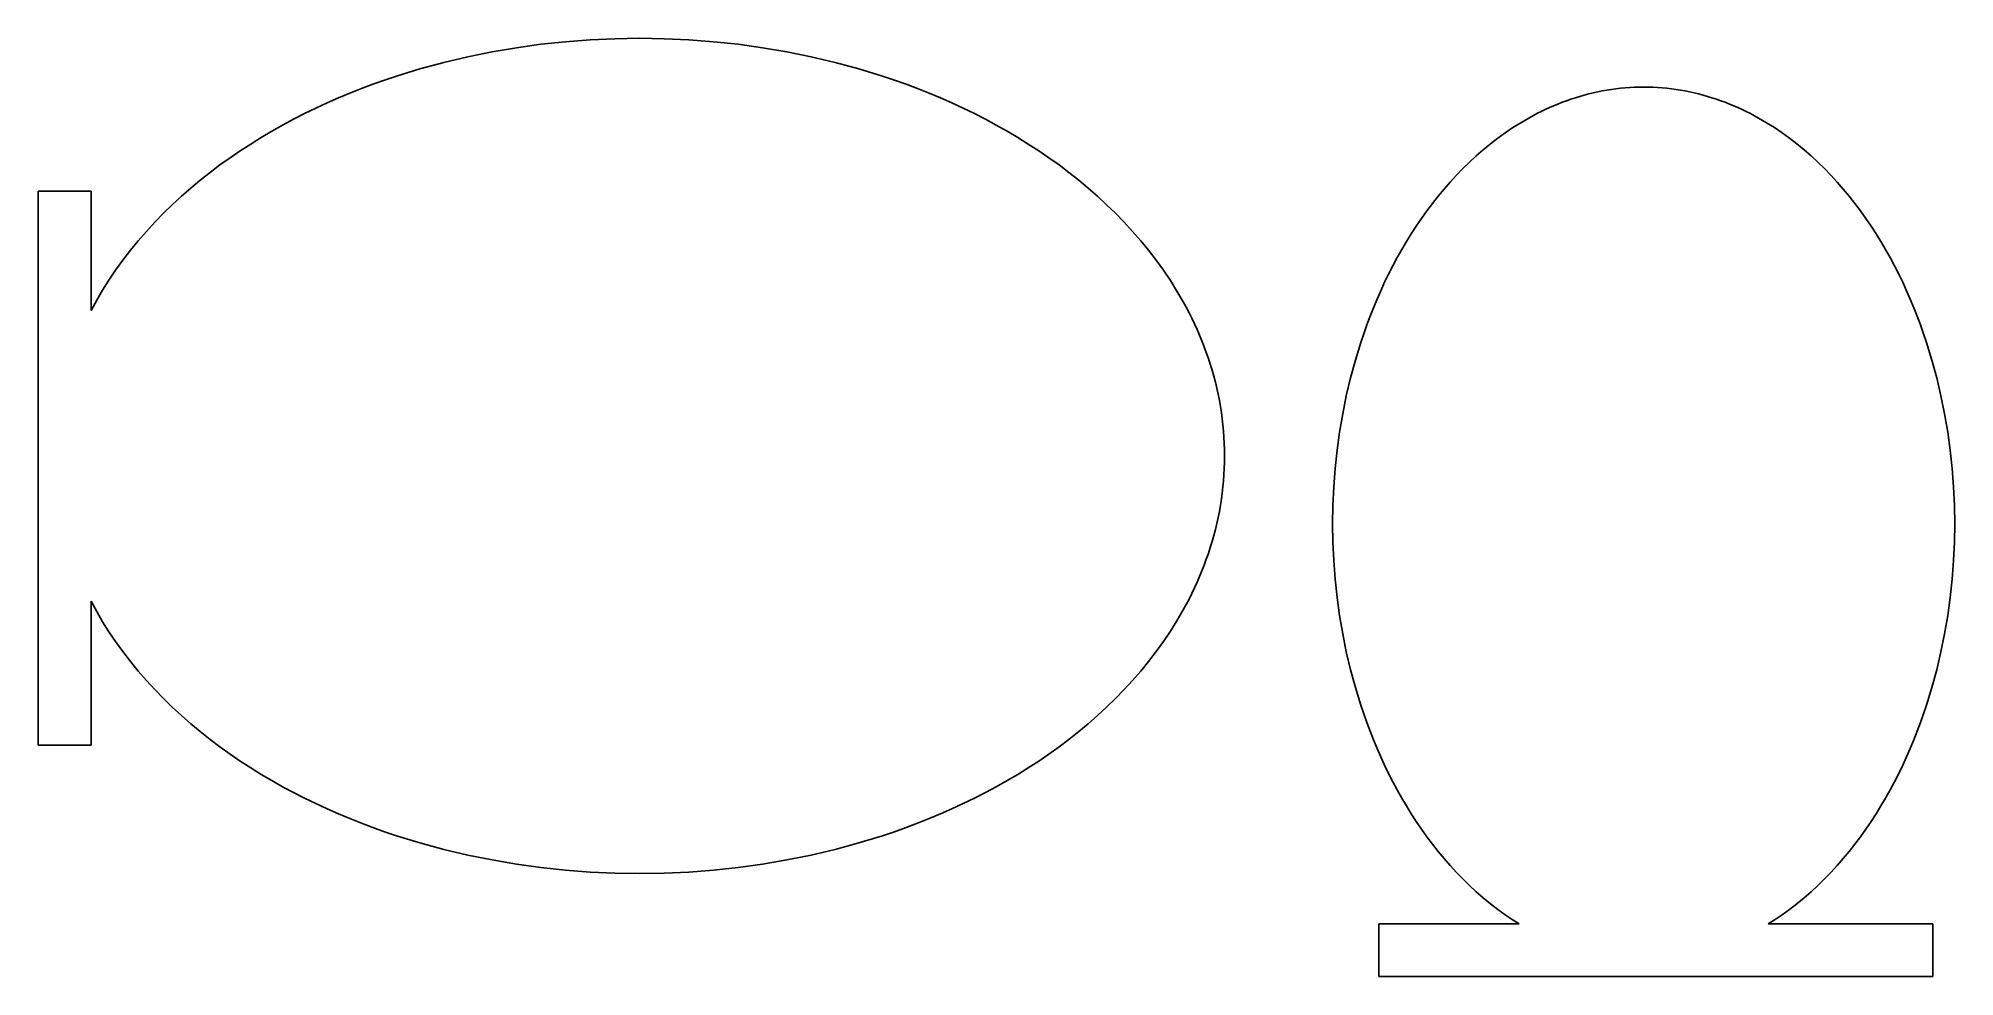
# Model space of a CAD drawing. Header units: millimetres. Extents: x 711 to 1253, y -2588 to -2323.
import ezdxf

# ---------------------------------------------------------------- set-up
doc = ezdxf.new("R2010")
doc.units = ezdxf.units.MM
doc.layers.add('Default', color=18, linetype='Continuous', true_color=0x000000)

msp = doc.modelspace()

# ---------------------------------------------------------------- linework, layer by layer
at = {"layer": 'Default'}
for p, q in [((832.22, -2327.75), (839.07, -2326.36)), ((839.07, -2326.36), (845.96, -2325.19)), ((845.96, -2325.19), (852.89, -2324.24)), ((852.89, -2324.24), (859.85, -2323.49)), ((859.85, -2323.49), (866.83, -2322.96)), ((866.83, -2322.96), (873.81, -2322.65)), ((873.81, -2322.65), (880.79, -2322.54)), ((880.79, -2322.54), (887.78, -2322.65)), ((887.78, -2322.65), (894.76, -2322.96)), ((894.76, -2322.96), (901.74, -2323.49)), ((901.74, -2323.49), (908.69, -2324.24)), ((908.69, -2324.24), (915.63, -2325.19)), ((915.63, -2325.19), (922.52, -2326.36)), ((922.52, -2326.36), (929.37, -2327.75)), ((811.97, -2333.25), (818.66, -2331.19)), ((818.66, -2331.19), (825.42, -2329.36)), ((825.42, -2329.36), (832.22, -2327.75)), ((929.37, -2327.75), (936.17, -2329.36)), ((936.17, -2329.36), (942.93, -2331.19)), ((942.93, -2331.19), (949.62, -2333.25)), ((798.8, -2338.07), (802.07, -2336.77)), ((802.07, -2336.77), (805.35, -2335.54)), ((805.35, -2335.54), (808.65, -2334.36)), ((808.65, -2334.36), (811.97, -2333.25)), ((949.62, -2333.25), (952.94, -2334.36)), ((952.94, -2334.36), (956.24, -2335.54)), ((956.24, -2335.54), (959.52, -2336.77)), ((959.52, -2336.77), (962.79, -2338.07)), ((1150.75, -2337.97), (1152.03, -2337.68)), ((1152.03, -2337.68), (1153.32, -2337.43)), ((1153.32, -2337.43), (1154.6, -2337.2)), ((1154.6, -2337.2), (1155.89, -2336.99)), ((1155.89, -2336.99), (1157.19, -2336.82)), ((1157.19, -2336.82), (1158.49, -2336.67)), ((1158.49, -2336.67), (1159.79, -2336.54)), ((1159.79, -2336.54), (1161.1, -2336.45)), ((1161.1, -2336.45), (1162.41, -2336.38)), ((1162.41, -2336.38), (1163.72, -2336.34)), ((1163.72, -2336.34), (1165.03, -2336.32)), ((1165.03, -2336.32), (1166.35, -2336.34)), ((1166.35, -2336.34), (1167.66, -2336.38)), ((1167.66, -2336.38), (1168.97, -2336.45)), ((1168.97, -2336.45), (1170.28, -2336.54)), ((1170.28, -2336.54), (1171.58, -2336.67)), ((1171.58, -2336.67), (1172.88, -2336.82)), ((1172.88, -2336.82), (1174.17, -2336.99)), ((1174.17, -2336.99), (1175.46, -2337.2)), ((1175.46, -2337.2), (1176.75, -2337.43)), ((1176.75, -2337.43), (1178.03, -2337.68)), ((1178.03, -2337.68), (1179.31, -2337.97)), ((786.01, -2343.84), (789.16, -2342.31)), ((789.16, -2342.31), (792.35, -2340.84)), ((792.35, -2340.84), (795.56, -2339.42)), ((795.56, -2339.42), (798.8, -2338.07)), ((962.79, -2338.07), (966.03, -2339.42)), ((966.03, -2339.42), (969.24, -2340.84)), ((969.24, -2340.84), (972.43, -2342.31)), ((972.43, -2342.31), (975.58, -2343.84)), ((1134.81, -2343.86), (1135.98, -2343.27)), ((1135.98, -2343.27), (1137.16, -2342.7)), ((1137.16, -2342.7), (1138.35, -2342.16)), ((1138.35, -2342.16), (1139.55, -2341.63)), ((1139.55, -2341.63), (1140.76, -2341.13)), ((1140.76, -2341.13), (1141.98, -2340.65)), ((1141.98, -2340.65), (1143.21, -2340.2)), ((1143.21, -2340.2), (1144.45, -2339.76)), ((1144.45, -2339.76), (1145.7, -2339.35)), ((1145.7, -2339.35), (1146.95, -2338.97)), ((1146.95, -2338.97), (1148.21, -2338.61)), ((1148.21, -2338.61), (1149.48, -2338.28)), ((1149.48, -2338.28), (1150.75, -2337.97)), ((1179.31, -2337.97), (1180.59, -2338.28)), ((1180.59, -2338.28), (1181.86, -2338.61)), ((1181.86, -2338.61), (1183.12, -2338.97)), ((1183.12, -2338.97), (1184.37, -2339.35)), ((1184.37, -2339.35), (1185.62, -2339.76)), ((1185.62, -2339.76), (1186.86, -2340.2)), ((1186.86, -2340.2), (1188.09, -2340.65)), ((1188.09, -2340.65), (1189.31, -2341.13)), ((1189.31, -2341.13), (1190.52, -2341.63)), ((1190.52, -2341.63), (1191.71, -2342.16)), ((1191.71, -2342.16), (1192.9, -2342.7)), ((1192.9, -2342.7), (1194.08, -2343.27)), ((1194.08, -2343.27), (1195.25, -2343.86)), ((776.74, -2348.82), (779.79, -2347.1)), ((779.79, -2347.1), (782.88, -2345.44)), ((782.88, -2345.44), (786.01, -2343.84)), ((975.58, -2343.84), (978.71, -2345.44)), ((978.71, -2345.44), (981.8, -2347.1)), ((981.8, -2347.1), (984.85, -2348.82)), ((1125.85, -2349.28), (1128.02, -2347.81)), ((1128.02, -2347.81), (1130.24, -2346.42)), ((1130.24, -2346.42), (1132.51, -2345.1)), ((1132.51, -2345.1), (1133.66, -2344.47)), ((1133.66, -2344.47), (1134.81, -2343.86)), ((1195.25, -2343.86), (1196.41, -2344.47)), ((1196.41, -2344.47), (1197.56, -2345.1)), ((1197.56, -2345.1), (1199.83, -2346.42)), ((1199.83, -2346.42), (1202.05, -2347.81)), ((1202.05, -2347.81), (1204.22, -2349.28)), ((767.8, -2354.37), (770.74, -2352.45)), ((770.74, -2352.45), (773.72, -2350.6)), ((773.72, -2350.6), (776.74, -2348.82)), ((984.85, -2348.82), (987.87, -2350.6)), ((987.87, -2350.6), (990.85, -2352.45)), ((990.85, -2352.45), (993.79, -2354.37)), ((1117.65, -2355.8), (1119.63, -2354.08)), ((1119.63, -2354.08), (1121.65, -2352.42)), ((1121.65, -2352.42), (1123.72, -2350.82)), ((1123.72, -2350.82), (1125.85, -2349.28)), ((1204.22, -2349.28), (1206.34, -2350.82)), ((1206.34, -2350.82), (1208.42, -2352.42)), ((1208.42, -2352.42), (1210.44, -2354.08)), ((1210.44, -2354.08), (1212.42, -2355.8)), ((759.24, -2360.5), (762.04, -2358.39)), ((762.04, -2358.39), (764.9, -2356.35)), ((764.9, -2356.35), (767.8, -2354.37)), ((993.79, -2354.37), (996.69, -2356.35)), ((996.69, -2356.35), (999.55, -2358.39)), ((999.55, -2358.39), (1002.35, -2360.5)), ((1112.03, -2361.29), (1113.85, -2359.41)), ((1113.85, -2359.41), (1115.73, -2357.58)), ((1115.73, -2357.58), (1117.65, -2355.8)), ((1212.42, -2355.8), (1214.34, -2357.58)), ((1214.34, -2357.58), (1216.21, -2359.41)), ((1216.21, -2359.41), (1218.04, -2361.29)), ((751.14, -2367.24), (753.78, -2364.93)), ((753.78, -2364.93), (756.48, -2362.68)), ((756.48, -2362.68), (759.24, -2360.5)), ((1002.35, -2360.5), (1005.11, -2362.68)), ((1005.11, -2362.68), (1007.81, -2364.93)), ((1007.81, -2364.93), (1010.45, -2367.24)), ((1108.54, -2365.19), (1110.26, -2363.22)), ((1110.26, -2363.22), (1112.03, -2361.29)), ((1218.04, -2361.29), (1219.81, -2363.22)), ((1219.81, -2363.22), (1221.53, -2365.19)), ((710.63, -2522.56), (710.63, -2365.79)), ((710.63, -2365.79), (725.56, -2365.79)), ((725.56, -2365.79), (725.56, -2399.58)), ((746.04, -2372.07), (748.56, -2369.62)), ((748.56, -2369.62), (751.14, -2367.24)), ((1010.45, -2367.24), (1013.03, -2369.62)), ((1013.03, -2369.62), (1015.55, -2372.07)), ((1103.67, -2371.36), (1105.24, -2369.27)), ((1105.24, -2369.27), (1106.86, -2367.21)), ((1106.86, -2367.21), (1108.54, -2365.19)), ((1221.53, -2365.19), (1223.2, -2367.21)), ((1223.2, -2367.21), (1224.83, -2369.27)), ((1224.83, -2369.27), (1226.4, -2371.36)), ((741.21, -2377.17), (743.59, -2374.59)), ((743.59, -2374.59), (746.04, -2372.07)), ((1015.55, -2372.07), (1018, -2374.59)), ((1018, -2374.59), (1020.38, -2377.17)), ((1099.25, -2377.86), (1100.67, -2375.66)), ((1100.67, -2375.66), (1102.15, -2373.49)), ((1102.15, -2373.49), (1103.67, -2371.36)), ((1226.4, -2371.36), (1227.92, -2373.49)), ((1227.92, -2373.49), (1229.39, -2375.66)), ((1229.39, -2375.66), (1230.82, -2377.86)), ((736.68, -2382.54), (738.91, -2379.82)), ((738.91, -2379.82), (741.21, -2377.17)), ((1020.38, -2377.17), (1022.68, -2379.82)), ((1022.68, -2379.82), (1024.91, -2382.54)), ((1096.55, -2382.33), (1097.87, -2380.08)), ((1097.87, -2380.08), (1099.25, -2377.86)), ((1230.82, -2377.86), (1232.19, -2380.08)), ((1232.19, -2380.08), (1233.52, -2382.33)), ((732.49, -2388.17), (734.54, -2385.32)), ((734.54, -2385.32), (736.68, -2382.54)), ((1024.91, -2382.54), (1027.05, -2385.32)), ((1027.05, -2385.32), (1029.1, -2388.17)), ((1094.03, -2386.91), (1095.27, -2384.61)), ((1095.27, -2384.61), (1096.55, -2382.33)), ((1233.52, -2382.33), (1234.8, -2384.61)), ((1234.8, -2384.61), (1236.03, -2386.91)), ((728.84, -2393.77), (730.62, -2390.94)), ((730.62, -2390.94), (732.49, -2388.17)), ((1029.1, -2388.17), (1031.06, -2391.09)), ((1031.06, -2391.09), (1032.93, -2394.07)), ((1090.61, -2393.96), (1091.71, -2391.59)), ((1091.71, -2391.59), (1092.85, -2389.24)), ((1092.85, -2389.24), (1094.03, -2386.91)), ((1236.03, -2386.91), (1237.22, -2389.24)), ((1237.22, -2389.24), (1238.36, -2391.59)), ((1238.36, -2391.59), (1239.46, -2393.96)), ((725.56, -2399.58), (727.15, -2396.65)), ((727.15, -2396.65), (728.84, -2393.77)), ((1032.93, -2394.07), (1034.69, -2397.11)), ((1034.69, -2397.11), (1035.53, -2398.65)), ((1088.55, -2398.78), (1089.56, -2396.36)), ((1089.56, -2396.36), (1090.61, -2393.96)), ((1239.46, -2393.96), (1240.51, -2396.36)), ((1240.51, -2396.36), (1241.52, -2398.78)), ((1035.53, -2398.65), (1036.35, -2400.2)), ((1036.35, -2400.2), (1037.13, -2401.77)), ((1037.13, -2401.77), (1037.89, -2403.36)), ((1086.67, -2403.66), (1087.59, -2401.21)), ((1087.59, -2401.21), (1088.55, -2398.78)), ((1241.52, -2398.78), (1242.48, -2401.21)), ((1242.48, -2401.21), (1243.4, -2403.66)), ((1037.89, -2403.36), (1038.62, -2404.95)), ((1038.62, -2404.95), (1039.32, -2406.56)), ((1039.32, -2406.56), (1039.99, -2408.18)), ((1039.99, -2408.18), (1040.63, -2409.82)), ((1084.96, -2408.6), (1085.79, -2406.13)), ((1085.79, -2406.13), (1086.67, -2403.66)), ((1243.4, -2403.66), (1244.27, -2406.13)), ((1244.27, -2406.13), (1245.1, -2408.6)), ((1040.63, -2409.82), (1041.24, -2411.47)), ((1041.24, -2411.47), (1041.82, -2413.13)), ((1041.82, -2413.13), (1042.37, -2414.8)), ((1082.07, -2418.63), (1083.43, -2413.6)), ((1083.43, -2413.6), (1084.96, -2408.6)), ((1245.1, -2408.6), (1246.64, -2413.6)), ((1246.64, -2413.6), (1248, -2418.63)), ((1042.37, -2414.8), (1042.88, -2416.48)), ((1042.88, -2416.48), (1043.36, -2418.17)), ((1043.36, -2418.17), (1043.8, -2419.87)), ((1080.87, -2423.71), (1082.07, -2418.63)), ((1248, -2418.63), (1249.2, -2423.71)), ((1043.8, -2419.87), (1044.22, -2421.58)), ((1044.22, -2421.58), (1044.59, -2423.29)), ((1044.59, -2423.29), (1044.94, -2425.01)), ((1079.84, -2428.82), (1080.87, -2423.71)), ((1249.2, -2423.71), (1250.23, -2428.82)), ((1044.94, -2425.01), (1045.24, -2426.74)), ((1045.24, -2426.74), (1045.51, -2428.48)), ((1045.51, -2428.48), (1045.75, -2430.21)), ((1078.97, -2433.96), (1079.84, -2428.82)), ((1250.23, -2428.82), (1251.1, -2433.96)), ((1045.75, -2430.21), (1045.95, -2431.96)), ((1045.95, -2431.96), (1046.12, -2433.7)), ((1046.12, -2433.7), (1046.24, -2435.45)), ((1046.24, -2435.45), (1046.33, -2437.2)), ((1078.26, -2439.13), (1078.97, -2433.96)), ((1251.1, -2433.96), (1251.81, -2439.13)), ((1046.33, -2437.2), (1046.39, -2438.96)), ((1046.39, -2438.96), (1046.41, -2440.72)), ((1046.41, -2440.72), (1046.39, -2442.48)), ((1077.7, -2444.32), (1078.26, -2439.13)), ((1251.81, -2439.13), (1252.36, -2444.32)), ((1046.24, -2445.99), (1046.12, -2447.74)), ((1046.33, -2444.24), (1046.24, -2445.99)), ((1046.39, -2442.48), (1046.33, -2444.24)), ((1077.31, -2449.52), (1077.7, -2444.32)), ((1252.36, -2444.32), (1252.76, -2449.52)), ((1045.75, -2451.23), (1045.51, -2452.97)), ((1045.95, -2449.49), (1045.75, -2451.23)), ((1046.12, -2447.74), (1045.95, -2449.49)), ((1077.08, -2454.73), (1077.31, -2449.52)), ((1252.76, -2449.52), (1252.99, -2454.73)), ((1044.94, -2456.43), (1044.59, -2458.15)), ((1045.24, -2454.7), (1044.94, -2456.43)), ((1045.51, -2452.97), (1045.24, -2454.7)), ((1077, -2459.94), (1077.08, -2454.73)), ((1252.99, -2454.73), (1253.07, -2459.94)), ((1043.8, -2461.57), (1043.36, -2463.27)), ((1044.22, -2459.87), (1043.8, -2461.57)), ((1044.59, -2458.15), (1044.22, -2459.87)), ((1077.08, -2465.15), (1077, -2459.94)), ((1253.07, -2459.94), (1252.99, -2465.15)), ((1042.37, -2466.64), (1041.82, -2468.32)), ((1042.88, -2464.96), (1042.37, -2466.64)), ((1043.36, -2463.27), (1042.88, -2464.96)), ((1077.31, -2470.36), (1077.08, -2465.15)), ((1252.99, -2465.15), (1252.76, -2470.36)), ((1039.99, -2473.26), (1039.32, -2474.88)), ((1040.63, -2471.63), (1039.99, -2473.26)), ((1041.24, -2469.98), (1040.63, -2471.63)), ((1041.82, -2468.32), (1041.24, -2469.98)), ((1077.7, -2475.56), (1077.31, -2470.36)), ((1252.76, -2470.36), (1252.36, -2475.56)), ((1037.89, -2478.09), (1037.13, -2479.67)), ((1038.62, -2476.49), (1037.89, -2478.09)), ((1039.32, -2474.88), (1038.62, -2476.49)), ((1078.26, -2480.75), (1077.7, -2475.56)), ((1252.36, -2475.56), (1251.81, -2480.75)), ((727.15, -2484.79), (725.56, -2481.86)), ((725.56, -2481.86), (725.56, -2522.56)), ((1034.69, -2484.33), (1032.93, -2487.37)), ((1035.53, -2482.79), (1034.69, -2484.33)), ((1036.35, -2481.24), (1035.53, -2482.79)), ((1037.13, -2479.67), (1036.35, -2481.24)), ((1078.97, -2485.92), (1078.26, -2480.75)), ((1251.81, -2480.75), (1251.1, -2485.92)), ((728.84, -2487.67), (727.15, -2484.79)), ((730.62, -2490.5), (728.84, -2487.67)), ((1032.93, -2487.37), (1031.06, -2490.35)), ((1079.84, -2491.06), (1078.97, -2485.92)), ((1251.1, -2485.92), (1250.23, -2491.06)), ((732.49, -2493.27), (730.62, -2490.5)), ((734.54, -2496.12), (732.49, -2493.27)), ((1029.1, -2493.27), (1027.05, -2496.12)), ((1031.06, -2490.35), (1029.1, -2493.27)), ((1080.87, -2496.17), (1079.84, -2491.06)), ((1250.23, -2491.06), (1249.2, -2496.17)), ((736.68, -2498.91), (734.54, -2496.12)), ((738.91, -2501.62), (736.68, -2498.91)), ((1024.91, -2498.91), (1022.68, -2501.62)), ((1027.05, -2496.12), (1024.91, -2498.91)), ((1082.07, -2501.24), (1080.87, -2496.17)), ((1249.2, -2496.17), (1248, -2501.24)), ((741.21, -2504.27), (738.91, -2501.62)), ((743.59, -2506.86), (741.21, -2504.27)), ((1020.38, -2504.27), (1018, -2506.86)), ((1022.68, -2501.62), (1020.38, -2504.27)), ((1083.43, -2506.28), (1082.07, -2501.24)), ((1248, -2501.24), (1246.64, -2506.28)), ((746.04, -2509.37), (743.59, -2506.86)), ((748.56, -2511.82), (746.04, -2509.37)), ((1015.55, -2509.37), (1013.03, -2511.82)), ((1018, -2506.86), (1015.55, -2509.37)), ((1084.96, -2511.27), (1083.43, -2506.28)), ((1085.79, -2513.75), (1084.96, -2511.27)), ((1245.1, -2511.27), (1244.27, -2513.75)), ((1246.64, -2506.28), (1245.1, -2511.27)), ((751.14, -2514.2), (748.56, -2511.82)), ((753.78, -2516.51), (751.14, -2514.2)), ((756.48, -2518.76), (753.78, -2516.51)), ((1007.81, -2516.51), (1005.11, -2518.76)), ((1010.45, -2514.2), (1007.81, -2516.51)), ((1013.03, -2511.82), (1010.45, -2514.2)), ((1086.67, -2516.21), (1085.79, -2513.75)), ((1087.59, -2518.66), (1086.67, -2516.21)), ((1243.4, -2516.21), (1242.48, -2518.66)), ((1244.27, -2513.75), (1243.4, -2516.21)), ((759.24, -2520.94), (756.48, -2518.76)), ((762.04, -2523.05), (759.24, -2520.94)), ((1002.35, -2520.94), (999.55, -2523.05)), ((1005.11, -2518.76), (1002.35, -2520.94)), ((1088.55, -2521.1), (1087.59, -2518.66)), ((1089.56, -2523.52), (1088.55, -2521.1)), ((1241.52, -2521.1), (1240.51, -2523.52)), ((1242.48, -2518.66), (1241.52, -2521.1)), ((725.56, -2522.56), (710.63, -2522.56)), ((764.9, -2525.1), (762.04, -2523.05)), ((767.8, -2527.08), (764.9, -2525.1)), ((770.74, -2528.99), (767.8, -2527.08)), ((993.79, -2527.08), (990.85, -2528.99)), ((996.69, -2525.1), (993.79, -2527.08)), ((999.55, -2523.05), (996.69, -2525.1)), ((1090.61, -2525.91), (1089.56, -2523.52)), ((1091.71, -2528.28), (1090.61, -2525.91)), ((1239.46, -2525.91), (1238.36, -2528.28)), ((1240.51, -2523.52), (1239.46, -2525.91)), ((773.72, -2530.84), (770.74, -2528.99)), ((776.74, -2532.62), (773.72, -2530.84)), ((779.79, -2534.34), (776.74, -2532.62)), ((984.85, -2532.62), (981.8, -2534.34)), ((987.87, -2530.84), (984.85, -2532.62)), ((990.85, -2528.99), (987.87, -2530.84)), ((1092.85, -2530.64), (1091.71, -2528.28)), ((1094.03, -2532.96), (1092.85, -2530.64)), ((1095.27, -2535.27), (1094.03, -2532.96)), ((1236.03, -2532.96), (1234.8, -2535.27)), ((1237.22, -2530.64), (1236.03, -2532.96)), ((1238.36, -2528.28), (1237.22, -2530.64)), ((782.88, -2536), (779.79, -2534.34)), ((786.01, -2537.6), (782.88, -2536)), ((789.16, -2539.13), (786.01, -2537.6)), ((975.58, -2537.6), (972.43, -2539.13)), ((978.71, -2536), (975.58, -2537.6)), ((981.8, -2534.34), (978.71, -2536)), ((1096.55, -2537.54), (1095.27, -2535.27)), ((1097.87, -2539.8), (1096.55, -2537.54)), ((1233.52, -2537.54), (1232.19, -2539.8)), ((1234.8, -2535.27), (1233.52, -2537.54)), ((792.35, -2540.61), (789.16, -2539.13)), ((795.56, -2542.02), (792.35, -2540.61)), ((798.8, -2543.38), (795.56, -2542.02)), ((802.07, -2544.67), (798.8, -2543.38)), ((962.79, -2543.38), (959.52, -2544.67)), ((966.03, -2542.02), (962.79, -2543.38)), ((969.24, -2540.61), (966.03, -2542.02)), ((972.43, -2539.13), (969.24, -2540.61)), ((1099.25, -2542.02), (1097.87, -2539.8)), ((1100.67, -2544.22), (1099.25, -2542.02)), ((1230.82, -2542.02), (1229.39, -2544.22)), ((1232.19, -2539.8), (1230.82, -2542.02)), ((805.35, -2545.9), (802.07, -2544.67)), ((808.65, -2547.08), (805.35, -2545.9)), ((811.97, -2548.2), (808.65, -2547.08)), ((818.66, -2550.25), (811.97, -2548.2)), ((949.62, -2548.2), (942.93, -2550.25)), ((952.94, -2547.08), (949.62, -2548.2)), ((956.24, -2545.9), (952.94, -2547.08)), ((959.52, -2544.67), (956.24, -2545.9)), ((1102.15, -2546.38), (1100.67, -2544.22)), ((1103.67, -2548.51), (1102.15, -2546.38)), ((1105.24, -2550.61), (1103.67, -2548.51)), ((1226.4, -2548.51), (1224.83, -2550.61)), ((1227.92, -2546.38), (1226.4, -2548.51)), ((1229.39, -2544.22), (1227.92, -2546.38)), ((825.42, -2552.09), (818.66, -2550.25)), ((832.22, -2553.69), (825.42, -2552.09)), ((839.07, -2555.08), (832.22, -2553.69)), ((929.37, -2553.69), (922.52, -2555.08)), ((936.17, -2552.09), (929.37, -2553.69)), ((942.93, -2550.25), (936.17, -2552.09)), ((1106.86, -2552.67), (1105.24, -2550.61)), ((1108.54, -2554.68), (1106.86, -2552.67)), ((1110.26, -2556.65), (1108.54, -2554.68)), ((1221.53, -2554.68), (1219.81, -2556.65)), ((1223.2, -2552.67), (1221.53, -2554.68)), ((1224.83, -2550.61), (1223.2, -2552.67)), ((845.96, -2556.25), (839.07, -2555.08)), ((852.89, -2557.21), (845.96, -2556.25)), ((859.85, -2557.95), (852.89, -2557.21)), ((866.83, -2558.48), (859.85, -2557.95)), ((873.81, -2558.79), (866.83, -2558.48)), ((880.79, -2558.9), (873.81, -2558.79)), ((887.78, -2558.79), (880.79, -2558.9)), ((894.76, -2558.48), (887.78, -2558.79)), ((901.73, -2557.95), (894.76, -2558.48)), ((908.69, -2557.21), (901.73, -2557.95)), ((915.63, -2556.25), (908.69, -2557.21)), ((922.52, -2555.08), (915.63, -2556.25)), ((1112.03, -2558.58), (1110.26, -2556.65)), ((1113.85, -2560.46), (1112.03, -2558.58)), ((1218.04, -2558.58), (1216.21, -2560.46)), ((1219.81, -2556.65), (1218.04, -2558.58)), ((1115.73, -2562.3), (1113.85, -2560.46)), ((1117.65, -2564.07), (1115.73, -2562.3)), ((1119.63, -2565.8), (1117.65, -2564.07)), ((1212.42, -2564.07), (1210.44, -2565.8)), ((1214.34, -2562.3), (1212.42, -2564.07)), ((1216.21, -2560.46), (1214.34, -2562.3)), ((1121.65, -2567.46), (1119.63, -2565.8)), ((1123.72, -2569.06), (1121.65, -2567.46)), ((1125.85, -2570.6), (1123.72, -2569.06)), ((1127.79, -2571.91), (1125.85, -2570.6)), ((1204.22, -2570.6), (1202.28, -2571.91)), ((1206.34, -2569.06), (1204.22, -2570.6)), ((1208.42, -2567.46), (1206.34, -2569.06)), ((1210.44, -2565.8), (1208.42, -2567.46)), ((1090.1, -2588.1), (1090.1, -2573.17)), ((1090.1, -2573.17), (1129.77, -2573.17)), ((1129.77, -2573.17), (1127.79, -2571.91)), ((1202.28, -2571.91), (1200.3, -2573.17)), ((1200.3, -2573.17), (1246.88, -2573.17)), ((1246.88, -2573.17), (1246.88, -2588.1)), ((1246.88, -2588.1), (1090.1, -2588.1))]:
    msp.add_line(p, q, dxfattribs=at)

doc.saveas('drawing.dxf')
